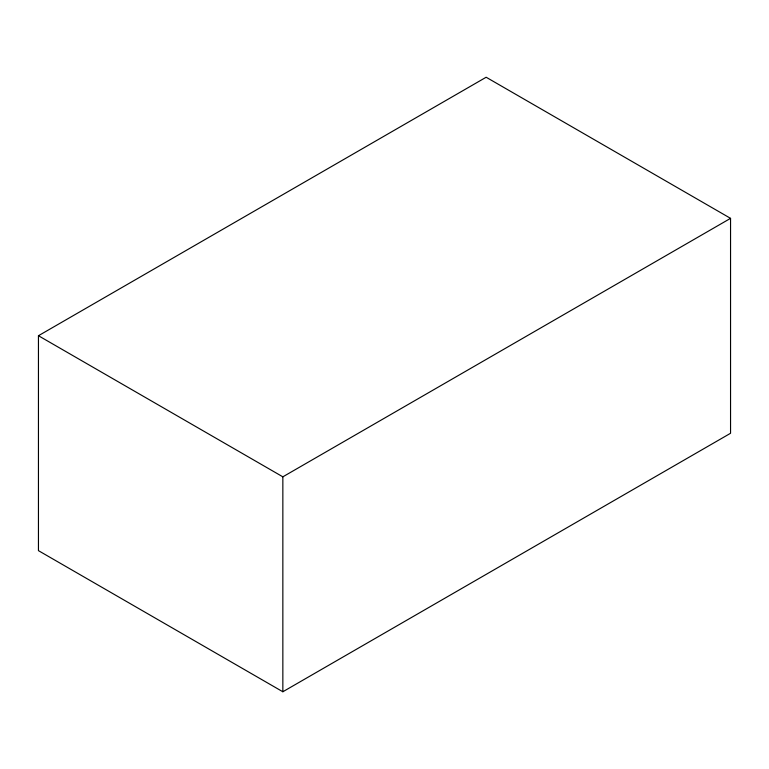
<?xml version="1.0" encoding="UTF-8"?>
<svg xmlns="http://www.w3.org/2000/svg" width="769" height="769" viewBox="0 0 769 769"><rect width="100%" height="100%" fill="white"/><g stroke="black" fill="none" stroke-linecap="round" stroke-linejoin="round"><path stroke-width="1.15" d="M38.45 335.726L486.152 77.246L730.55 218.348L730.55 433.274L282.848 691.754L38.45 550.652L38.45 335.726L282.848 476.828L730.55 218.348M282.848 476.828L282.848 691.754"/></g></svg>
